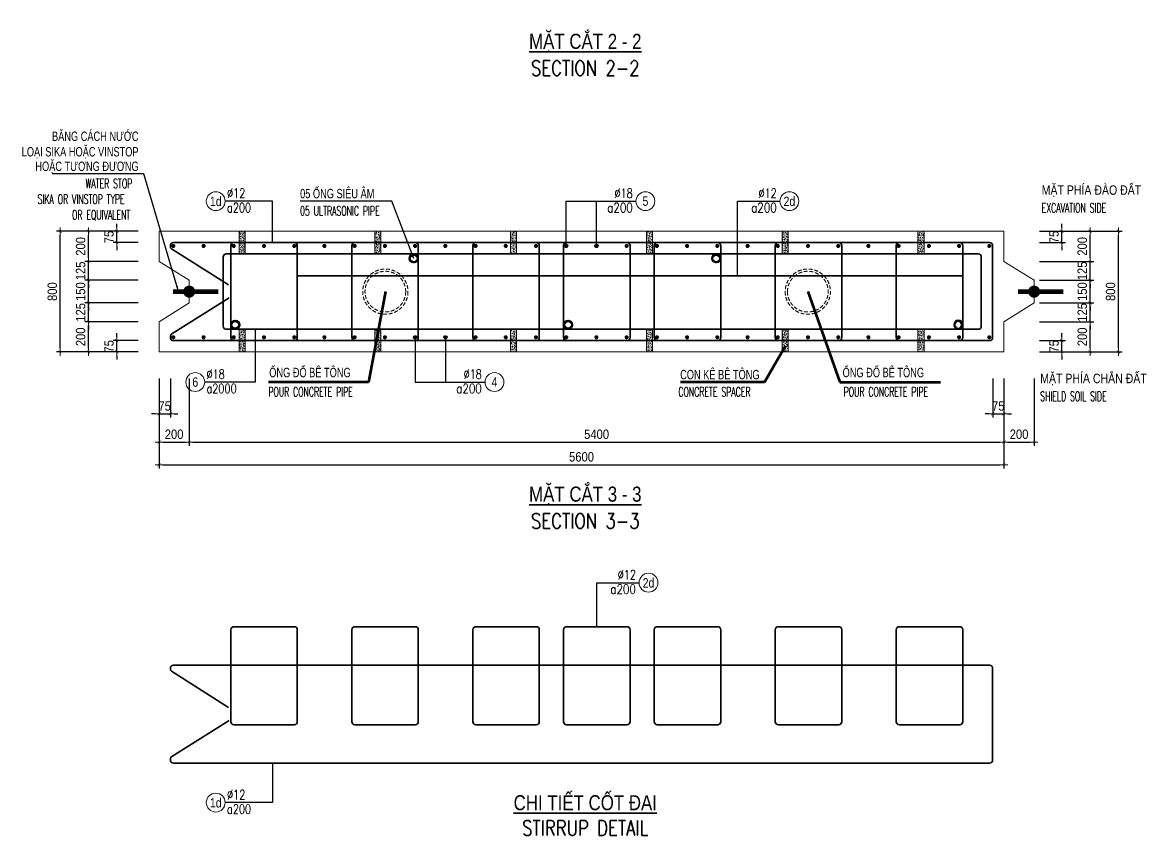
# Model space of a CAD drawing. Header units: millimetres. Extents: x -642477 to 1168880, y -27982 to 330379.
# Drawn here: x 135522 to 157871, y 68601 to 84780 of the extents above; entities that cross this region are included whole.
import ezdxf
from ezdxf.enums import TextEntityAlignment as Align

# ---------------------------------------------------------------- set-up
doc = ezdxf.new("R2010")
doc.units = ezdxf.units.MM
doc.linetypes.add('HIDDEN', pattern=[0.375, 0.25, -0.125])
doc.linetypes.add('HIDDEN2', pattern=[4.7625, 3.175, -1.5875])
doc.layers.get('0').update_dxf_attribs({"lineweight": 20})
doc.layers.get('Defpoints').update_dxf_attribs({"color": 151, "lineweight": 9})
for name, color, linetype, lineweight in [('NDC_S_BEAM', 3, 'HIDDEN2', 20), ('NDC_S_BREAK-LINE', 1, 'Continuous', 15), ('NDC_S_DIAPHGRAM WALL', 3, 'Continuous', 20), ('NDC_S_DIM', 1, 'Continuous', 15), ('NDC_S_ENG TITLE', 3, 'Continuous', 20), ('NDC_S_HATCH MATERIAL', 8, 'Continuous', 13), ('NDC_S_LEADER', 1, 'Continuous', 15), ('NDC_S_LEVEL TEXT', 7, 'Continuous', 20), ('NDC_S_REBAR', 4, 'Continuous', 35), ('NDC_S_VN TEXT', 7, 'Continuous', 20), ('NDC_S_VN TITLE', 6, 'Continuous', 35)]:
    doc.layers.add(name, color=color, linetype=linetype, lineweight=lineweight)
doc.layers.add('NDC_S_REBAR DES.', color=2, linetype='Continuous')
doc.styles.add('ARIAL', font='arial.ttf', dxfattribs={"width": 0.8})
doc.styles.add('NDC_ARIAL', font='arial.ttf', dxfattribs={"width": 0.85})
doc.styles.add('NDC_DIM', font='', dxfattribs={"width": 0.75})
doc.styles.add('NDC_EN TXT', font='romans.shx', dxfattribs={"width": 0.8})
doc.styles.get('NDC_DIM').set_extended_font_data('Dotum')
doc.dimstyles.new('A1-NDC-1-25 (x3)', dxfattribs={"dimscale": 75, "dimtxt": 2.5, "dimasz": 1, "dimexe": 1, "dimexo": 0, "dimgap": 0.8, "dimtad": 1, "dimdec": 0, "dimlfac": 0.333333, "dimdsep": 46, "dimtxsty": 'NDC_ARIAL', "dimblk": 'DIMMARK', "dimcen": 49999.938995, "dimdle": 1.5, "dimclrd": 1, "dimclre": 1, "dimclrt": 3, "dimadec": 0, "dimazin": 0, "dimtfac": 1, "dimtdec": 0, "dimtix": 1, "dimtmove": 2, "dimatfit": 3, "dimfxl": 1, "dimarcsym": 0})
doc.dimstyles.new('NDC_dim_25', dxfattribs={"dimscale": 25, "dimtxt": 2.2, "dimasz": 1.5, "dimexe": 1.5, "dimexo": 2.5, "dimgap": 1, "dimtad": 1, "dimdec": 0, "dimzin": 0, "dimdsep": 46, "dimtxsty": 'NDC_DIM', "dimblk": 'DIMMARK', "dimcen": 0.09, "dimdle": 1.2, "dimclrd": 1, "dimclre": 1, "dimclrt": 3, "dimadec": 0, "dimazin": 0, "dimtfac": 1, "dimtdec": 0, "dimtix": 1, "dimtofl": 0, "dimtmove": 0, "dimatfit": 3, "dimfxl": 6, "dimfxlon": 1, "dimtolj": 1, "dimtzin": 0, "dimarcsym": 0})

# ---------------------------------------------------------------- blocks, each defined once
blk = doc.blocks.new('TV_001')
at = {"layer": 'NDC_S_DIAPHGRAM WALL', "ltscale": 0.01}
for p, q in [((21086.6, 15963.3), (21044.1, 15767.9)), ((21044.1, 15767.9), (20822.1, 15688.3)), ((20822.1, 15688.3), (20790.3, 15541.7)), ((20790.3, 15541.7), (20959.2, 15377)), ((20959.2, 15377), (20916.7, 15181.6)), ((20916.7, 15181.6), (26388.8, 13991.9))]:
    blk.add_line(p, q, dxfattribs=at)
for points in [[(26558.8, 14773.6), (21086.6, 15963.3)], [(26558.8, 14773.6), (26516.3, 14578.2), (26294.3, 14498.5), (26262.4, 14352), (26431.3, 14187.3), (26388.8, 13991.9)]]:
    blk.add_lwpolyline(points, dxfattribs=at)
at = {"layer": 'NDC_S_DIAPHGRAM WALL', "ltscale": 50, "const_width": 30}
for points in [[(20911.1, 15592.2), (20618, 15655.9)], [(26383.3, 14402.4), (26090.1, 14466.2)]]:
    blk.add_lwpolyline(points, dxfattribs=at)
at = {"layer": 'NDC_S_DIAPHGRAM WALL', "ltscale": 50, "const_width": 40}
for points in [[(20825.8, 15610.7, -1), (20786.7, 15619.2, -1)], [(26297.9, 14421, -1), (26258.8, 14429.5, -1)]]:
    blk.add_lwpolyline(points, format="xyb", close=True, dxfattribs=at)
blk = doc.blocks.new('DIMMARK')
at = {"layer": 'NDC_S_DIM', "color": 1}
blk.add_line((-1.5, 0), (1, 0), dxfattribs=at)
at = {"layer": 'NDC_S_DIM', "color": 2, "const_width": 0.1}
blk.add_lwpolyline([(-0.42, -0.42), (0.42, 0.42)], dxfattribs=at)
blk = doc.blocks.new('Ong sieu am')
at = {"layer": 'NDC_S_HATCH MATERIAL'}
h = blk.add_hatch(dxfattribs=at)
h.set_pattern_fill('ANSI31', color=256, scale=20)
h.set_pattern_definition([(45, (0, 0), (-1.76776695, 1.76776695), [])])
h.paths.add_polyline_path([(-7119.3, 51158.9, 1), (-7179.3, 51158.9, 1)])
h.paths.add_polyline_path([(-7171.3, 51158.9, -1), (-7127.3, 51158.9, -1)], flags=16)
at = {"layer": 'NDC_S_REBAR DES.'}
for radius in [30, 22]:
    blk.add_circle((-7149.3, 51158.9), radius, dxfattribs=at)
blk = doc.blocks.new('ong do BT')
at = {"layer": 'NDC_S_HATCH MATERIAL', "linetype": 'HIDDEN', "ltscale": 100}
for radius in [150, 135]:
    blk.add_circle((-6323.7, 51237.8), radius, dxfattribs=at)
blk = doc.blocks.new('con ke BT')
at = {"layer": 'NDC_S_HATCH MATERIAL'}
h = blk.add_hatch(dxfattribs=at)
h.set_pattern_fill('AR-CONC', color=256, scale=2)
h.set_pattern_definition([(50, (0, 0), (14.3452037, -1.2550427), [1.5, -16.5]), (355, (0, 0), (-2.7750267, 15.0438427), [1.2, -13.2]), (100.451444, (1.195, -0.105), (11.570177, 13.7888), [1.274804, -14.0228422]), (46.1842, (0, 4), (21.3448266, -3.3103856), [2.25, -24.75]), (96.635635, (1.779, 3.724), (18.693239, 19.482372), [1.912207, -21.034275]), (351.184164, (0, 4), (18.693239, 19.482372), [1.8, -19.8]), (21, (2, 3), (11.938141, -8.0523778), [1.5, -16.5]), (326, (2, 3), (4.8663066, 14.503001), [1.2, -13.2]), (71.451445, (2.995, 2.329), (16.8044475, 6.450623), [1.274804, -14.0228422]), (37.5, (0, 0), (0.2431971, 6.6578771), [0, -13.04, 0, -13.4, 0, -13.25]), (7.5, (0, 0), (5.2613907, 7.8882342), [0, -7.64, 0, -12.74, 0, -5.05]), (327.5, (-4.46, 0), (10.6764487, -0.45109743), [0, -5, 0, -15.6, 0, -20.7]), (317.5, (-6.46, 0), (11.6637234, 2.0020996), [0, -6.5, 0, -10.36, 0, -14.7])])
h.paths.add_polyline_path([(-7076.9, 51430.9), (-7116.9, 51430.9), (-7116.9, 51280.9), (-7076.9, 51280.9)])
at = {"layer": 'NDC_S_BREAK-LINE'}
blk.add_lwpolyline([(-7116.9, 51430.9), (-7116.9, 51280.9), (-7076.9, 51280.9), (-7076.9, 51430.9)], close=True, dxfattribs=at)
blk = doc.blocks.new('*U2187')
at = {"layer": 'NDC_S_LEADER', "xscale": 3, "yscale": 3, "zscale": 3}
blk.add_blockref('con ke BT', (21291, -154068), dxfattribs=at)
blk = doc.blocks.new('*U2188')
at = {"layer": 'NDC_S_DIM', "color": 0, "linetype": 'ByBlock', "lineweight": -2, "transparency": 16777216}
for p in [(0, 0), (2700, 0), (5400, 0), (8100, 0), (10800, 0), (13500, 0)]:
    blk.add_blockref('*U2187', p, dxfattribs=at)
blk = doc.blocks.new('*U2189')
at = {"layer": 'NDC_S_LEADER', "xscale": 3, "yscale": 3, "zscale": 3}
blk.add_blockref('con ke BT', (21291, -154068), dxfattribs=at)
blk = doc.blocks.new('*U2190')
at = {"layer": 'NDC_S_DIM', "color": 0, "linetype": 'ByBlock', "lineweight": -2, "transparency": 16777216}
for p in [(0, 0), (2700, 0), (5400, 0), (8100, 0), (10800, 0), (13500, 0)]:
    blk.add_blockref('*U2189', p, dxfattribs=at)
blk = doc.blocks.new('*U367')
blk.add_circle((-2.5, 0), 2.5)
at = {"layer": 'NDC_S_VN TEXT', "color": 3, "style": 'NDC_EN TXT', "width": 0.75}
for tag, p in [('DK1', (0.5, 0.85)), ('KC1', (0.5, -2.97))]:
    blk.add_attdef(tag, p, '', height=2.5, dxfattribs=at)
at = {"layer": 'NDC_S_VN TEXT', "color": 7, "style": 'ARIAL', "width": 0.8}
blk.add_attdef('SH2', text='', height=2.5, dxfattribs=at).set_placement((-2.5, 0), align=Align.MIDDLE)
blk = doc.blocks.new('*U366')
blk.add_circle((2.5, 0), 2.5)
at = {"layer": 'NDC_S_VN TEXT', "color": 3, "style": 'NDC_EN TXT'}
for tag, width, p in [('DK2', 0.75, (-0.85, 0.85)), ('KC2', 0.8, (-0.85, -2.97))]:
    blk.add_attdef(tag, text='', height=2.5, dxfattribs=dict(at, width=width)).set_placement(p, align=Align.RIGHT)
at = {"layer": 'NDC_S_VN TEXT', "color": 7, "style": 'ARIAL', "width": 0.8}
blk.add_attdef('SH3', text='', height=2.5, dxfattribs=at).set_placement((2.5, 0), align=Align.MIDDLE)
blk = doc.blocks.new('kata_block_THEP')
at = {"layer": 'NDC_S_REBAR', "color": 0}
for p, q in [((-0.5, 0), (0.5, 0)), ((-0.35, 0.35), (0.35, -0.35)), ((0.35, 0.35), (-0.35, -0.35)), ((0, 0.5), (0, -0.5))]:
    blk.add_line(p, q, dxfattribs=at)
at = {"layer": 'NDC_S_REBAR', "color": 0, "const_width": 0.0833}
blk.add_lwpolyline([(-0.5, 0, 1), (0.5, 0, 1), (-0.5, 0, 1)], format="xyb", dxfattribs=at)
blk = doc.blocks.new('*U2180')
at = {"layer": 'NDC_S_REBAR', "ltscale": 80, "xscale": 72, "yscale": 72, "zscale": 72}
blk.add_blockref('kata_block_THEP', (0, 0), dxfattribs=at)
blk = doc.blocks.new('*U2181')
at = {"layer": 'NDC_S_LEVEL TEXT', "color": 0, "linetype": 'ByBlock', "lineweight": -2, "transparency": 16777216}
for p in [(0, 0), (600.9, 0), (1201.8, 0), (1802.7, 0), (2403.6, 0), (3004.5, 0), (3605.4, 0), (4206.3, 0), (4807.2, 0), (5408.1, 0), (6009, 0), (6609.9, 0), (7210.8, 0), (7811.7, 0), (8412.6, 0), (9013.5, 0), (9614.4, 0), (10215.3, 0), (10816.2, 0), (11417.1, 0), (12018, 0), (12618.9, 0), (13219.8, 0), (13820.7, 0), (14421.6, 0), (15022.5, 0), (15623.4, 0), (16224.3, 0)]:
    blk.add_blockref('*U2180', p, dxfattribs=at)
blk = doc.blocks.new('*U2182')
at = {"layer": 'NDC_S_REBAR', "ltscale": 80, "xscale": 72, "yscale": 72, "zscale": 72}
blk.add_blockref('kata_block_THEP', (0, 0), dxfattribs=at)
blk = doc.blocks.new('*U2183')
at = {"layer": 'NDC_S_LEVEL TEXT', "color": 0, "linetype": 'ByBlock', "lineweight": -2, "transparency": 16777216}
for p in [(0, 0), (600.9, 0), (1201.8, 0), (1802.7, 0), (2403.6, 0), (3004.5, 0), (3605.4, 0), (4206.3, 0), (4807.2, 0), (5408.1, 0), (6009, 0), (6609.9, 0), (7210.8, 0), (7811.7, 0), (8412.6, 0), (9013.5, 0), (9614.4, 0), (10215.3, 0), (10816.2, 0), (11417.1, 0), (12018, 0), (12618.9, 0), (13219.8, 0), (13820.7, 0), (14421.6, 0), (15022.5, 0), (15623.4, 0), (16224.3, 0)]:
    blk.add_blockref('*U2182', p, dxfattribs=at)
blk = doc.blocks.new('*D2239')
at = {"layer": 'Defpoints', "color": 0, "ltscale": 100, "transparency": 16777216}
for p in [(136834, 78824), (137823, 78824), (137823, 78224)]:
    blk.add_point(p, dxfattribs=at)
at = {"layer": 'NDC_S_DIM', "color": 1, "lineweight": -2, "ltscale": 100, "transparency": 16777216}
for p, q in [((137823, 78824), (136759, 78824)), ((136834, 78299), (136834, 78749)), ((137823, 78224), (136759, 78224))]:
    blk.add_line(p, q, dxfattribs=at)
at = {"layer": 'NDC_S_DIM', "color": 1, "lineweight": -2, "ltscale": 100, "transparency": 16777216, "xscale": 75, "yscale": 75, "zscale": 75}
for p, rotation in [((136834, 78824), 90), ((136834, 78224), 270)]:
    blk.add_blockref('DIMMARK', p, dxfattribs=dict(at, rotation=rotation))
at = {"layer": 'NDC_S_DIM', "color": 3, "ltscale": 100, "transparency": 16777216, "insert": (136678, 78524), "char_height": 187.5, "attachment_point": 5, "rotation": 90, "style": 'NDC_ARIAL'}
blk.add_mtext('200', dxfattribs=at)
blk = doc.blocks.new('*D2240')
at = {"layer": 'Defpoints', "color": 0, "ltscale": 100, "transparency": 16777216}
for p in [(136834, 79199), (137823, 79199), (137823, 78824)]:
    blk.add_point(p, dxfattribs=at)
at = {"layer": 'NDC_S_DIM', "color": 1, "lineweight": -2, "ltscale": 100, "transparency": 16777216}
for p, q in [((136834, 79274), (136834, 79349)), ((137823, 79199), (136759, 79199)), ((136834, 78824), (136834, 79199)), ((137823, 78824), (136759, 78824)), ((136834, 78749), (136834, 78674))]:
    blk.add_line(p, q, dxfattribs=at)
at = {"layer": 'NDC_S_DIM', "color": 1, "lineweight": -2, "ltscale": 100, "transparency": 16777216, "xscale": 75, "yscale": 75, "zscale": 75}
for p, rotation in [((136834, 79199), 270), ((136834, 78824), 90)]:
    blk.add_blockref('DIMMARK', p, dxfattribs=dict(at, rotation=rotation))
at = {"layer": 'NDC_S_DIM', "color": 3, "ltscale": 100, "transparency": 16777216, "insert": (136678, 79011), "char_height": 187.5, "attachment_point": 5, "rotation": 90, "style": 'NDC_ARIAL'}
blk.add_mtext('125', dxfattribs=at)
blk = doc.blocks.new('*D2241')
at = {"layer": 'Defpoints', "color": 0, "ltscale": 100, "transparency": 16777216}
for p in [(136834, 79649), (137823, 79649), (137823, 79199)]:
    blk.add_point(p, dxfattribs=at)
at = {"layer": 'NDC_S_DIM', "color": 1, "lineweight": -2, "ltscale": 100, "transparency": 16777216}
for p, q in [((136834, 79724), (136834, 79799)), ((137823, 79649), (136759, 79649)), ((136834, 79199), (136834, 79649)), ((137823, 79199), (136759, 79199)), ((136834, 79124), (136834, 79049))]:
    blk.add_line(p, q, dxfattribs=at)
at = {"layer": 'NDC_S_DIM', "color": 1, "lineweight": -2, "ltscale": 100, "transparency": 16777216, "xscale": 75, "yscale": 75, "zscale": 75}
for p, rotation in [((136834, 79649), 270), ((136834, 79199), 90)]:
    blk.add_blockref('DIMMARK', p, dxfattribs=dict(at, rotation=rotation))
at = {"layer": 'NDC_S_DIM', "color": 3, "ltscale": 100, "transparency": 16777216, "insert": (136678, 79424), "char_height": 187.5, "attachment_point": 5, "rotation": 90, "style": 'NDC_ARIAL'}
blk.add_mtext('150', dxfattribs=at)
blk = doc.blocks.new('*D2242')
at = {"layer": 'Defpoints', "color": 0, "ltscale": 100, "transparency": 16777216}
for p in [(136834, 80024), (137823, 80024), (137823, 79649)]:
    blk.add_point(p, dxfattribs=at)
at = {"layer": 'NDC_S_DIM', "color": 1, "lineweight": -2, "ltscale": 100, "transparency": 16777216}
for p, q in [((137823, 80024), (136759, 80024)), ((136834, 80099), (136834, 80174)), ((136834, 79649), (136834, 80024)), ((137823, 79649), (136759, 79649)), ((136834, 79574), (136834, 79499))]:
    blk.add_line(p, q, dxfattribs=at)
at = {"layer": 'NDC_S_DIM', "color": 1, "lineweight": -2, "ltscale": 100, "transparency": 16777216, "xscale": 75, "yscale": 75, "zscale": 75}
for p, rotation in [((136834, 80024), 270), ((136834, 79649), 90)]:
    blk.add_blockref('DIMMARK', p, dxfattribs=dict(at, rotation=rotation))
at = {"layer": 'NDC_S_DIM', "color": 3, "ltscale": 100, "transparency": 16777216, "insert": (136678, 79836), "char_height": 187.5, "attachment_point": 5, "rotation": 90, "style": 'NDC_ARIAL'}
blk.add_mtext('125', dxfattribs=at)
blk = doc.blocks.new('*D2243')
at = {"layer": 'Defpoints', "color": 0, "ltscale": 100, "transparency": 16777216}
for p in [(136834, 80624), (137823, 80624), (137823, 80024)]:
    blk.add_point(p, dxfattribs=at)
at = {"layer": 'NDC_S_DIM', "color": 1, "lineweight": -2, "ltscale": 100, "transparency": 16777216}
for p, q in [((137823, 80624), (136759, 80624)), ((136834, 80099), (136834, 80549)), ((137823, 80024), (136759, 80024))]:
    blk.add_line(p, q, dxfattribs=at)
at = {"layer": 'NDC_S_DIM', "color": 1, "lineweight": -2, "ltscale": 100, "transparency": 16777216, "xscale": 75, "yscale": 75, "zscale": 75}
for p, rotation in [((136834, 80624), 90), ((136834, 80024), 270)]:
    blk.add_blockref('DIMMARK', p, dxfattribs=dict(at, rotation=rotation))
at = {"layer": 'NDC_S_DIM', "color": 3, "ltscale": 100, "transparency": 16777216, "insert": (136678, 80324), "char_height": 187.5, "attachment_point": 5, "rotation": 90, "style": 'NDC_ARIAL'}
blk.add_mtext('200', dxfattribs=at)
blk = doc.blocks.new('*D2244')
at = {"layer": 'Defpoints', "color": 0, "ltscale": 100, "transparency": 16777216}
for p in [(136272, 80624), (137823, 80624), (137823, 78224)]:
    blk.add_point(p, dxfattribs=at)
at = {"layer": 'NDC_S_DIM', "color": 1, "lineweight": -2, "ltscale": 100, "transparency": 16777216}
for p, q in [((137823, 80624), (136197, 80624)), ((136272, 78299), (136272, 80549)), ((137823, 78224), (136197, 78224))]:
    blk.add_line(p, q, dxfattribs=at)
at = {"layer": 'NDC_S_DIM', "color": 1, "lineweight": -2, "ltscale": 100, "transparency": 16777216, "xscale": 75, "yscale": 75, "zscale": 75}
for p, rotation in [((136272, 80624), 90), ((136272, 78224), 270)]:
    blk.add_blockref('DIMMARK', p, dxfattribs=dict(at, rotation=rotation))
at = {"layer": 'NDC_S_DIM', "color": 3, "ltscale": 100, "transparency": 16777216, "insert": (136116, 79424), "char_height": 187.5, "attachment_point": 5, "rotation": 90, "style": 'NDC_ARIAL'}
blk.add_mtext('800', dxfattribs=at)
blk = doc.blocks.new('*D2245')
at = {"layer": 'Defpoints', "color": 0, "ltscale": 100, "transparency": 16777216}
for p in [(137397, 78449), (137823, 78449), (137823, 78224)]:
    blk.add_point(p, dxfattribs=at)
at = {"layer": 'NDC_S_DIM', "color": 1, "lineweight": -2, "ltscale": 100, "transparency": 16777216}
for p, q in [((137823, 78449), (137322, 78449)), ((137397, 78524), (137397, 78599)), ((137397, 78224), (137397, 78449)), ((137823, 78224), (137322, 78224)), ((137397, 78149), (137397, 78074))]:
    blk.add_line(p, q, dxfattribs=at)
at = {"layer": 'NDC_S_DIM', "color": 1, "lineweight": -2, "ltscale": 100, "transparency": 16777216, "xscale": 75, "yscale": 75, "zscale": 75}
for p, rotation in [((137397, 78449), 270), ((137397, 78224), 90)]:
    blk.add_blockref('DIMMARK', p, dxfattribs=dict(at, rotation=rotation))
at = {"layer": 'NDC_S_DIM', "color": 3, "ltscale": 100, "transparency": 16777216, "insert": (137241, 78336), "char_height": 187.5, "attachment_point": 5, "rotation": 90, "style": 'NDC_ARIAL'}
blk.add_mtext('75', dxfattribs=at)
blk = doc.blocks.new('*D2246')
at = {"layer": 'Defpoints', "color": 0, "ltscale": 100, "transparency": 16777216}
for p in [(137397, 80624), (137823, 80624), (137823, 80399)]:
    blk.add_point(p, dxfattribs=at)
at = {"layer": 'NDC_S_DIM', "color": 1, "lineweight": -2, "ltscale": 100, "transparency": 16777216}
for p, q in [((137397, 80699), (137397, 80774)), ((137823, 80624), (137322, 80624)), ((137397, 80399), (137397, 80624)), ((137823, 80399), (137322, 80399)), ((137397, 80324), (137397, 80249))]:
    blk.add_line(p, q, dxfattribs=at)
at = {"layer": 'NDC_S_DIM', "color": 1, "lineweight": -2, "ltscale": 100, "transparency": 16777216, "xscale": 75, "yscale": 75, "zscale": 75}
for p, rotation in [((137397, 80624), 270), ((137397, 80399), 90)]:
    blk.add_blockref('DIMMARK', p, dxfattribs=dict(at, rotation=rotation))
at = {"layer": 'NDC_S_DIM', "color": 3, "ltscale": 100, "transparency": 16777216, "insert": (137241, 80511), "char_height": 187.5, "attachment_point": 5, "rotation": 90, "style": 'NDC_ARIAL'}
blk.add_mtext('75', dxfattribs=at)
blk = doc.blocks.new('*D2247')
at = {"layer": 'Defpoints', "color": 0, "ltscale": 100, "transparency": 16777216}
for p in [(155742, 78824), (156750, 78824), (155742, 78224)]:
    blk.add_point(p, dxfattribs=at)
at = {"layer": 'NDC_S_DIM', "color": 1, "lineweight": -2, "ltscale": 100, "transparency": 16777216}
for p, q in [((155742, 78824), (156825, 78824)), ((156750, 78299), (156750, 78749)), ((155742, 78224), (156825, 78224))]:
    blk.add_line(p, q, dxfattribs=at)
at = {"layer": 'NDC_S_DIM', "color": 1, "lineweight": -2, "ltscale": 100, "transparency": 16777216, "xscale": 75, "yscale": 75, "zscale": 75}
for p, rotation in [((156750, 78824), 90), ((156750, 78224), 270)]:
    blk.add_blockref('DIMMARK', p, dxfattribs=dict(at, rotation=rotation))
at = {"layer": 'NDC_S_DIM', "color": 3, "ltscale": 100, "transparency": 16777216, "insert": (156594, 78524), "char_height": 187.5, "attachment_point": 5, "rotation": 90, "style": 'NDC_ARIAL'}
blk.add_mtext('200', dxfattribs=at)
blk = doc.blocks.new('*D2248')
at = {"layer": 'Defpoints', "color": 0, "ltscale": 100, "transparency": 16777216}
for p in [(155742, 79199), (156750, 79199), (155742, 78824)]:
    blk.add_point(p, dxfattribs=at)
at = {"layer": 'NDC_S_DIM', "color": 1, "lineweight": -2, "ltscale": 100, "transparency": 16777216}
for p, q in [((156750, 79274), (156750, 79349)), ((155742, 79199), (156825, 79199)), ((156750, 78824), (156750, 79199)), ((155742, 78824), (156825, 78824)), ((156750, 78749), (156750, 78674))]:
    blk.add_line(p, q, dxfattribs=at)
at = {"layer": 'NDC_S_DIM', "color": 1, "lineweight": -2, "ltscale": 100, "transparency": 16777216, "xscale": 75, "yscale": 75, "zscale": 75}
for p, rotation in [((156750, 79199), 270), ((156750, 78824), 90)]:
    blk.add_blockref('DIMMARK', p, dxfattribs=dict(at, rotation=rotation))
at = {"layer": 'NDC_S_DIM', "color": 3, "ltscale": 100, "transparency": 16777216, "insert": (156594, 79011), "char_height": 187.5, "attachment_point": 5, "rotation": 90, "style": 'NDC_ARIAL'}
blk.add_mtext('125', dxfattribs=at)
blk = doc.blocks.new('*D2249')
at = {"layer": 'Defpoints', "color": 0, "ltscale": 100, "transparency": 16777216}
for p in [(155742, 79649), (156750, 79649), (155742, 79199)]:
    blk.add_point(p, dxfattribs=at)
at = {"layer": 'NDC_S_DIM', "color": 1, "lineweight": -2, "ltscale": 100, "transparency": 16777216}
for p, q in [((156750, 79724), (156750, 79799)), ((155742, 79649), (156825, 79649)), ((156750, 79199), (156750, 79649)), ((155742, 79199), (156825, 79199)), ((156750, 79124), (156750, 79049))]:
    blk.add_line(p, q, dxfattribs=at)
at = {"layer": 'NDC_S_DIM', "color": 1, "lineweight": -2, "ltscale": 100, "transparency": 16777216, "xscale": 75, "yscale": 75, "zscale": 75}
for p, rotation in [((156750, 79649), 270), ((156750, 79199), 90)]:
    blk.add_blockref('DIMMARK', p, dxfattribs=dict(at, rotation=rotation))
at = {"layer": 'NDC_S_DIM', "color": 3, "ltscale": 100, "transparency": 16777216, "insert": (156594, 79424), "char_height": 187.5, "attachment_point": 5, "rotation": 90, "style": 'NDC_ARIAL'}
blk.add_mtext('150', dxfattribs=at)
blk = doc.blocks.new('*D2250')
at = {"layer": 'Defpoints', "color": 0, "ltscale": 100, "transparency": 16777216}
for p in [(155742, 80024), (156750, 80024), (155742, 79649)]:
    blk.add_point(p, dxfattribs=at)
at = {"layer": 'NDC_S_DIM', "color": 1, "lineweight": -2, "ltscale": 100, "transparency": 16777216}
for p, q in [((155742, 80024), (156825, 80024)), ((156750, 80099), (156750, 80174)), ((156750, 79649), (156750, 80024)), ((155742, 79649), (156825, 79649)), ((156750, 79574), (156750, 79499))]:
    blk.add_line(p, q, dxfattribs=at)
at = {"layer": 'NDC_S_DIM', "color": 1, "lineweight": -2, "ltscale": 100, "transparency": 16777216, "xscale": 75, "yscale": 75, "zscale": 75}
for p, rotation in [((156750, 80024), 270), ((156750, 79649), 90)]:
    blk.add_blockref('DIMMARK', p, dxfattribs=dict(at, rotation=rotation))
at = {"layer": 'NDC_S_DIM', "color": 3, "ltscale": 100, "transparency": 16777216, "insert": (156594, 79836), "char_height": 187.5, "attachment_point": 5, "rotation": 90, "style": 'NDC_ARIAL'}
blk.add_mtext('125', dxfattribs=at)
blk = doc.blocks.new('*D2251')
at = {"layer": 'Defpoints', "color": 0, "ltscale": 100, "transparency": 16777216}
for p in [(155742, 80624), (156750, 80624), (155742, 80024)]:
    blk.add_point(p, dxfattribs=at)
at = {"layer": 'NDC_S_DIM', "color": 1, "lineweight": -2, "ltscale": 100, "transparency": 16777216}
for p, q in [((155742, 80624), (156825, 80624)), ((156750, 80099), (156750, 80549)), ((155742, 80024), (156825, 80024))]:
    blk.add_line(p, q, dxfattribs=at)
at = {"layer": 'NDC_S_DIM', "color": 1, "lineweight": -2, "ltscale": 100, "transparency": 16777216, "xscale": 75, "yscale": 75, "zscale": 75}
for p, rotation in [((156750, 80624), 90), ((156750, 80024), 270)]:
    blk.add_blockref('DIMMARK', p, dxfattribs=dict(at, rotation=rotation))
at = {"layer": 'NDC_S_DIM', "color": 3, "ltscale": 100, "transparency": 16777216, "insert": (156594, 80324), "char_height": 187.5, "attachment_point": 5, "rotation": 90, "style": 'NDC_ARIAL'}
blk.add_mtext('200', dxfattribs=at)
blk = doc.blocks.new('*D2252')
at = {"layer": 'Defpoints', "color": 0, "ltscale": 100, "transparency": 16777216}
for p in [(155742, 80624), (157313, 80624), (155742, 78224)]:
    blk.add_point(p, dxfattribs=at)
at = {"layer": 'NDC_S_DIM', "color": 1, "lineweight": -2, "ltscale": 100, "transparency": 16777216}
for p, q in [((155742, 80624), (157388, 80624)), ((157313, 78299), (157313, 80549)), ((155742, 78224), (157388, 78224))]:
    blk.add_line(p, q, dxfattribs=at)
at = {"layer": 'NDC_S_DIM', "color": 1, "lineweight": -2, "ltscale": 100, "transparency": 16777216, "xscale": 75, "yscale": 75, "zscale": 75}
for p, rotation in [((157313, 80624), 90), ((157313, 78224), 270)]:
    blk.add_blockref('DIMMARK', p, dxfattribs=dict(at, rotation=rotation))
at = {"layer": 'NDC_S_DIM', "color": 3, "ltscale": 100, "transparency": 16777216, "insert": (157157, 79424), "char_height": 187.5, "attachment_point": 5, "rotation": 90, "style": 'NDC_ARIAL'}
blk.add_mtext('800', dxfattribs=at)
blk = doc.blocks.new('*D2253')
at = {"layer": 'Defpoints', "color": 0, "ltscale": 100, "transparency": 16777216}
for p in [(155742, 78449), (156188, 78449), (155742, 78224)]:
    blk.add_point(p, dxfattribs=at)
at = {"layer": 'NDC_S_DIM', "color": 1, "lineweight": -2, "ltscale": 100, "transparency": 16777216}
for p, q in [((155742, 78449), (156263, 78449)), ((156188, 78524), (156188, 78599)), ((156188, 78224), (156188, 78449)), ((155742, 78224), (156263, 78224)), ((156188, 78149), (156188, 78074))]:
    blk.add_line(p, q, dxfattribs=at)
at = {"layer": 'NDC_S_DIM', "color": 1, "lineweight": -2, "ltscale": 100, "transparency": 16777216, "xscale": 75, "yscale": 75, "zscale": 75}
for p, rotation in [((156188, 78449), 270), ((156188, 78224), 90)]:
    blk.add_blockref('DIMMARK', p, dxfattribs=dict(at, rotation=rotation))
at = {"layer": 'NDC_S_DIM', "color": 3, "ltscale": 100, "transparency": 16777216, "insert": (156032, 78336), "char_height": 187.5, "attachment_point": 5, "rotation": 90, "style": 'NDC_ARIAL'}
blk.add_mtext('75', dxfattribs=at)
blk = doc.blocks.new('*D2254')
at = {"layer": 'Defpoints', "color": 0, "ltscale": 100, "transparency": 16777216}
for p in [(155742, 80624), (156188, 80624), (155742, 80399)]:
    blk.add_point(p, dxfattribs=at)
at = {"layer": 'NDC_S_DIM', "color": 1, "lineweight": -2, "ltscale": 100, "transparency": 16777216}
for p, q in [((156188, 80699), (156188, 80774)), ((155742, 80624), (156263, 80624)), ((156188, 80399), (156188, 80624)), ((155742, 80399), (156263, 80399)), ((156188, 80324), (156188, 80249))]:
    blk.add_line(p, q, dxfattribs=at)
at = {"layer": 'NDC_S_DIM', "color": 1, "lineweight": -2, "ltscale": 100, "transparency": 16777216, "xscale": 75, "yscale": 75, "zscale": 75}
for p, rotation in [((156188, 80624), 270), ((156188, 80399), 90)]:
    blk.add_blockref('DIMMARK', p, dxfattribs=dict(at, rotation=rotation))
at = {"layer": 'NDC_S_DIM', "color": 3, "ltscale": 100, "transparency": 16777216, "insert": (156032, 80511), "char_height": 187.5, "attachment_point": 5, "rotation": 90, "style": 'NDC_ARIAL'}
blk.add_mtext('75', dxfattribs=at)
blk = doc.blocks.new('*D2255')
at = {"layer": 'Defpoints', "color": 0, "ltscale": 100, "transparency": 16777216}
for p in [(138237, 77694), (138462, 77694), (138462, 76992)]:
    blk.add_point(p, dxfattribs=at)
at = {"layer": 'NDC_S_DIM', "color": 1, "lineweight": -2, "ltscale": 100, "transparency": 16777216}
for p, q in [((138237, 77694), (138237, 76917)), ((138462, 77694), (138462, 76917)), ((138162, 76992), (138087, 76992)), ((138237, 76992), (138462, 76992)), ((138537, 76992), (138612, 76992))]:
    blk.add_line(p, q, dxfattribs=at)
at = {"layer": 'NDC_S_DIM', "color": 1, "lineweight": -2, "ltscale": 100, "transparency": 16777216, "xscale": 75, "yscale": 75, "zscale": 75}
blk.add_blockref('DIMMARK', (138237, 76992), dxfattribs=at)
at = {"layer": 'NDC_S_DIM', "color": 1, "lineweight": -2, "ltscale": 100, "transparency": 16777216, "xscale": 75, "yscale": 75, "zscale": 75, "rotation": 180}
blk.add_blockref('DIMMARK', (138462, 76992), dxfattribs=at)
at = {"layer": 'NDC_S_DIM', "color": 3, "ltscale": 100, "transparency": 16777216, "insert": (138349, 77147), "char_height": 187.5, "attachment_point": 5, "style": 'NDC_ARIAL'}
blk.add_mtext('75', dxfattribs=at)
blk = doc.blocks.new('*D2256')
at = {"layer": 'Defpoints', "color": 0, "ltscale": 100, "transparency": 16777216}
for p in [(154812, 77694), (155037, 77694), (155037, 76992)]:
    blk.add_point(p, dxfattribs=at)
at = {"layer": 'NDC_S_DIM', "color": 1, "lineweight": -2, "ltscale": 100, "transparency": 16777216}
for p, q in [((154812, 77694), (154812, 76917)), ((155037, 77694), (155037, 76917)), ((154737, 76992), (154662, 76992)), ((154812, 76992), (155037, 76992)), ((155112, 76992), (155187, 76992))]:
    blk.add_line(p, q, dxfattribs=at)
at = {"layer": 'NDC_S_DIM', "color": 1, "lineweight": -2, "ltscale": 100, "transparency": 16777216, "xscale": 75, "yscale": 75, "zscale": 75}
blk.add_blockref('DIMMARK', (154812, 76992), dxfattribs=at)
at = {"layer": 'NDC_S_DIM', "color": 1, "lineweight": -2, "ltscale": 100, "transparency": 16777216, "xscale": 75, "yscale": 75, "zscale": 75, "rotation": 180}
blk.add_blockref('DIMMARK', (155037, 76992), dxfattribs=at)
at = {"layer": 'NDC_S_DIM', "color": 3, "ltscale": 100, "transparency": 16777216, "insert": (154924, 77147), "char_height": 187.5, "attachment_point": 5, "style": 'NDC_ARIAL'}
blk.add_mtext('75', dxfattribs=at)
blk = doc.blocks.new('*D2257')
at = {"layer": 'Defpoints', "color": 0, "ltscale": 100, "transparency": 16777216}
for p in [(138237, 77694), (138837, 77694), (138837, 76429)]:
    blk.add_point(p, dxfattribs=at)
at = {"layer": 'NDC_S_DIM', "color": 1, "lineweight": -2, "ltscale": 100, "transparency": 16777216}
for p, q in [((138237, 77694), (138237, 76354)), ((138837, 77694), (138837, 76354)), ((138312, 76429), (138762, 76429))]:
    blk.add_line(p, q, dxfattribs=at)
at = {"layer": 'NDC_S_DIM', "color": 1, "lineweight": -2, "ltscale": 100, "transparency": 16777216, "xscale": 75, "yscale": 75, "zscale": 75, "rotation": 180}
blk.add_blockref('DIMMARK', (138237, 76429), dxfattribs=at)
at = {"layer": 'NDC_S_DIM', "color": 1, "lineweight": -2, "ltscale": 100, "transparency": 16777216, "xscale": 75, "yscale": 75, "zscale": 75}
blk.add_blockref('DIMMARK', (138837, 76429), dxfattribs=at)
at = {"layer": 'NDC_S_DIM', "color": 3, "ltscale": 100, "transparency": 16777216, "insert": (138537, 76585), "char_height": 187.5, "attachment_point": 5, "style": 'NDC_ARIAL'}
blk.add_mtext('200', dxfattribs=at)
blk = doc.blocks.new('*D2258')
at = {"layer": 'Defpoints', "color": 0, "ltscale": 100, "transparency": 16777216}
for p in [(138837, 77694), (155037, 77694), (155037, 76429)]:
    blk.add_point(p, dxfattribs=at)
at = {"layer": 'NDC_S_DIM', "color": 1, "lineweight": -2, "ltscale": 100, "transparency": 16777216}
for p, q in [((138837, 77694), (138837, 76354)), ((155037, 77694), (155037, 76354)), ((138912, 76429), (154962, 76429))]:
    blk.add_line(p, q, dxfattribs=at)
at = {"layer": 'NDC_S_DIM', "color": 1, "lineweight": -2, "ltscale": 100, "transparency": 16777216, "xscale": 75, "yscale": 75, "zscale": 75, "rotation": 180}
blk.add_blockref('DIMMARK', (138837, 76429), dxfattribs=at)
at = {"layer": 'NDC_S_DIM', "color": 1, "lineweight": -2, "ltscale": 100, "transparency": 16777216, "xscale": 75, "yscale": 75, "zscale": 75}
blk.add_blockref('DIMMARK', (155037, 76429), dxfattribs=at)
at = {"layer": 'NDC_S_DIM', "color": 3, "ltscale": 100, "transparency": 16777216, "insert": (146937, 76585), "char_height": 187.5, "attachment_point": 5, "style": 'NDC_ARIAL'}
blk.add_mtext('5400', dxfattribs=at)
blk = doc.blocks.new('*D2259')
at = {"layer": 'Defpoints', "color": 0, "ltscale": 100, "transparency": 16777216}
for p in [(155037, 77694), (155637, 77694), (155637, 76429)]:
    blk.add_point(p, dxfattribs=at)
at = {"layer": 'NDC_S_DIM', "color": 1, "lineweight": -2, "ltscale": 100, "transparency": 16777216}
for p, q in [((155037, 77694), (155037, 76354)), ((155637, 77694), (155637, 76354)), ((155112, 76429), (155562, 76429))]:
    blk.add_line(p, q, dxfattribs=at)
at = {"layer": 'NDC_S_DIM', "color": 1, "lineweight": -2, "ltscale": 100, "transparency": 16777216, "xscale": 75, "yscale": 75, "zscale": 75, "rotation": 180}
blk.add_blockref('DIMMARK', (155037, 76429), dxfattribs=at)
at = {"layer": 'NDC_S_DIM', "color": 1, "lineweight": -2, "ltscale": 100, "transparency": 16777216, "xscale": 75, "yscale": 75, "zscale": 75}
blk.add_blockref('DIMMARK', (155637, 76429), dxfattribs=at)
at = {"layer": 'NDC_S_DIM', "color": 3, "ltscale": 100, "transparency": 16777216, "insert": (155337, 76585), "char_height": 187.5, "attachment_point": 5, "style": 'NDC_ARIAL'}
blk.add_mtext('200', dxfattribs=at)
blk = doc.blocks.new('*D2260')
at = {"layer": 'Defpoints', "color": 0, "ltscale": 100, "transparency": 16777216}
for p in [(138237, 77694), (155037, 77694), (155037, 75979)]:
    blk.add_point(p, dxfattribs=at)
at = {"layer": 'NDC_S_DIM', "color": 1, "lineweight": -2, "ltscale": 100, "transparency": 16777216}
for p, q in [((138237, 77694), (138237, 75904)), ((155037, 77694), (155037, 75904)), ((138312, 75979), (154962, 75979))]:
    blk.add_line(p, q, dxfattribs=at)
at = {"layer": 'NDC_S_DIM', "color": 1, "lineweight": -2, "ltscale": 100, "transparency": 16777216, "xscale": 75, "yscale": 75, "zscale": 75, "rotation": 180}
blk.add_blockref('DIMMARK', (138237, 75979), dxfattribs=at)
at = {"layer": 'NDC_S_DIM', "color": 1, "lineweight": -2, "ltscale": 100, "transparency": 16777216, "xscale": 75, "yscale": 75, "zscale": 75}
blk.add_blockref('DIMMARK', (155037, 75979), dxfattribs=at)
at = {"layer": 'NDC_S_DIM', "color": 3, "ltscale": 100, "transparency": 16777216, "insert": (146637, 76135), "char_height": 187.5, "attachment_point": 5, "style": 'NDC_ARIAL'}
blk.add_mtext('5600', dxfattribs=at)

msp = doc.modelspace()

# ---------------------------------------------------------------- linework, layer by layer
at = {"layer": 'NDC_S_REBAR'}
for points in [[(139632.2, 79298.2), (138489.8, 78581.3, 0.2585925), (138461.6, 78530.4), (138461.6, 78508.9, 0.4142136), (138521.6, 78448.9), (154751.6, 78448.9, 0.4142136), (154811.6, 78508.9), (154811.6, 80338.9, 0.4142136), (154751.6, 80398.9), (138521.6, 80398.9, 0.4142136), (138461.6, 80338.9), (138461.6, 80323.1, 0.2239077), (138483.4, 80276.8), (139621, 79555.9)], [(139632.2, 70890.8), (138489.8, 70173.9, 0.2585925), (138461.6, 70123), (138461.6, 70101.5, 0.4142136), (138521.6, 70041.5), (154751.6, 70041.5, 0.4142136), (154811.6, 70101.5), (154811.6, 71931.5, 0.4142136), (154751.6, 71991.5), (138521.6, 71991.5, 0.4142136), (138461.6, 71931.5), (138461.6, 71915.7, 0.2239077), (138483.4, 71869.4), (139621, 71148.5)]]:
    msp.add_lwpolyline(points, format="xyb", dxfattribs=at)
for points in [[(139723.5, 80398.9), (140924.8, 80398.9, -0.4142136), (140984.8, 80338.9), (140984.8, 78508.9, -0.4142136), (140924.8, 78448.9), (139723.5, 78448.9, -0.4142136), (139663.5, 78508.9), (139663.5, 80338.9, -0.4142136)], [(142129.5, 80398.9), (143330.8, 80398.9, -0.4142136), (143390.8, 80338.9), (143390.8, 78508.9, -0.4142136), (143330.8, 78448.9), (142129.5, 78448.9, -0.4142136), (142069.5, 78508.9), (142069.5, 80338.9, -0.4142136)], [(144535.5, 80398.9), (145736.8, 80398.9, -0.4142136), (145796.8, 80338.9), (145796.8, 78508.9, -0.4142136), (145736.8, 78448.9), (144535.5, 78448.9, -0.4142136), (144475.5, 78508.9), (144475.5, 80338.9, -0.4142136)], [(146340, 80398.9), (147541.3, 80398.9, -0.4142136), (147601.3, 80338.9), (147601.3, 78508.9, -0.4142136), (147541.3, 78448.9), (146340, 78448.9, -0.4142136), (146280, 78508.9), (146280, 80338.9, -0.4142136)], [(148144.5, 80398.9), (149345.8, 80398.9, -0.4142136), (149405.8, 80338.9), (149405.8, 78508.9, -0.4142136), (149345.8, 78448.9), (148144.5, 78448.9, -0.4142136), (148084.5, 78508.9), (148084.5, 80338.9, -0.4142136)], [(150550.5, 80398.9), (151751.8, 80398.9, -0.4142136), (151811.8, 80338.9), (151811.8, 78508.9, -0.4142136), (151751.8, 78448.9), (150550.5, 78448.9, -0.4142136), (150490.5, 78508.9), (150490.5, 80338.9, -0.4142136)], [(152956.5, 80398.9), (154157.8, 80398.9, -0.4142136), (154217.8, 80338.9), (154217.8, 78508.9, -0.4142136), (154157.8, 78448.9), (152956.5, 78448.9, -0.4142136), (152896.5, 78508.9), (152896.5, 80338.9, -0.4142136)], [(139571.6, 80173.9), (154526.6, 80173.9, -0.4142136), (154586.6, 80113.9), (154586.6, 78733.9, -0.4142136), (154526.6, 78673.9), (139571.6, 78673.9, -0.4142136), (139511.6, 78733.9), (139511.6, 80113.9, -0.4142136)], [(139723.5, 72755.2), (140924.8, 72755.2, -0.4142136), (140984.8, 72695.2), (140984.8, 70865.2, -0.4142136), (140924.8, 70805.2), (139723.5, 70805.2, -0.4142136), (139663.5, 70865.2), (139663.5, 72695.2, -0.4142136)], [(142129.5, 72755.2), (143330.8, 72755.2, -0.4142136), (143390.8, 72695.2), (143390.8, 70865.2, -0.4142136), (143330.8, 70805.2), (142129.5, 70805.2, -0.4142136), (142069.5, 70865.2), (142069.5, 72695.2, -0.4142136)], [(144535.5, 72755.2), (145736.8, 72755.2, -0.4142136), (145796.8, 72695.2), (145796.8, 70865.2, -0.4142136), (145736.8, 70805.2), (144535.5, 70805.2, -0.4142136), (144475.5, 70865.2), (144475.5, 72695.2, -0.4142136)], [(146340, 72755.2), (147541.3, 72755.2, -0.4142136), (147601.3, 72695.2), (147601.3, 70865.2, -0.4142136), (147541.3, 70805.2), (146340, 70805.2, -0.4142136), (146280, 70865.2), (146280, 72695.2, -0.4142136)], [(148144.5, 72755.2), (149345.8, 72755.2, -0.4142136), (149405.8, 72695.2), (149405.8, 70865.2, -0.4142136), (149345.8, 70805.2), (148144.5, 70805.2, -0.4142136), (148084.5, 70865.2), (148084.5, 72695.2, -0.4142136)], [(150550.5, 72755.2), (151751.8, 72755.2, -0.4142136), (151811.8, 72695.2), (151811.8, 70865.2, -0.4142136), (151751.8, 70805.2), (150550.5, 70805.2, -0.4142136), (150490.5, 70865.2), (150490.5, 72695.2, -0.4142136)], [(152956.5, 72755.2), (154157.8, 72755.2, -0.4142136), (154217.8, 72695.2), (154217.8, 70865.2, -0.4142136), (154157.8, 70805.2), (152956.5, 70805.2, -0.4142136), (152896.5, 70865.2), (152896.5, 72695.2, -0.4142136)]]:
    msp.add_lwpolyline(points, format="xyb", close=True, dxfattribs=at)

# ---------------------------------------------------------------- block references
at = {"layer": 'NDC_S_BEAM', "xscale": -3, "yscale": 3, "zscale": 3, "rotation": 347.733965496706}
for p in [(206678.1, 29397.3), (206678.1, 20387.4)]:
    msp.add_blockref('TV_001', p, dxfattribs=at)
at = {"layer": 'NDC_S_DIM', "ltscale": 80, "xscale": 75, "yscale": 75, "zscale": 75}
for name, p, values in [('*U367', (139552, 81223.9), {'SH2': '1d', 'DK1': '%%c12', 'KC1': 'a200'}), ('*U366', (147720.1, 81223.9), {'SH3': '5', 'DK2': '%%C18', 'KC2': 'a200'}), ('*U366', (150582.9, 81223.9), {'SH3': '2d', 'DK2': '%%c12', 'KC2': 'a200'}), ('*U367', (139144.6, 77623.9), {'SH2': '6', 'DK1': '%%C18', 'KC1': 'a2000'}), ('*U366', (144718.3, 77623.9), {'SH3': '4', 'DK2': '%%C18', 'KC2': 'a200'}), ('*U366', (147782.3, 73632.2), {'SH3': '2d', 'DK2': '%%c12', 'KC2': 'a200'}), ('*U367', (139552, 69256.3), {'SH2': '1d', 'DK1': '%%c12', 'KC1': 'a200'})]:
    msp.add_blockref(name, p, dxfattribs=at).add_auto_attribs(values)
at = {"layer": 'NDC_S_DIM'}
for name, p in [('*U2188', (139886.6, 80398.9)), ('*U2190', (139886.6, 78448.9))]:
    msp.add_blockref(name, p, dxfattribs=at)
at = {"layer": 'NDC_S_LEADER', "yscale": 3, "zscale": 3}
for name, p, xscale in [('Ong sieu am', (164748.7, -73392.7), 3), ('Ong sieu am', (170763.7, -73392.7), 3), ('ong do BT', (161707.8, -74289.6), 3), ('ong do BT', (132165.4, -74289.6), -3), ('Ong sieu am', (161201.4, -74712.7), 3), ('Ong sieu am', (167817.9, -74712.7), 3)]:
    msp.add_blockref(name, p, dxfattribs=dict(at, xscale=xscale))
at = {"layer": 'NDC_S_LEADER', "xscale": -3, "yscale": 3, "zscale": 3, "rotation": 180}
msp.add_blockref('Ong sieu am', (175575.7, 232240.4), dxfattribs=at)
at = {"layer": 'NDC_S_LEVEL TEXT'}
msp.add_blockref('*U2183', (138521.1, 80332.9), dxfattribs=at)
at = {"layer": 'NDC_S_LEVEL TEXT', "extrusion": (0, 0, -1), "zscale": -1, "rotation": 180}
msp.add_blockref('*U2181', (-138521.1, 78514.9), dxfattribs=at)

# ---------------------------------------------------------------- texts
at = {"layer": 'NDC_S_ENG TITLE', "style": 'NDC_EN TXT', "width": 0.8}
for s, p in [('SECTION 2-2', (146712, 83870.1)), ('SECTION 3-3', (146712, 74860.2)), ('STIRRUP DETAIL', (146712, 68750.8))]:
    msp.add_text(s, height=300, dxfattribs=at).set_placement(p, align=Align.MIDDLE)
at = {"layer": 'NDC_S_ENG TITLE', "style": 'NDC_EN TXT', "width": 0.6}
for s, p in [('WATER STOP', (136775.4, 81573.5)), ('SIKA OR VINSTOP TYPE', (135821.8, 81264.9)), ('EXCAVATION SIDE', (155786.3, 81089.5)), ('OR EQUIVALENT', (136507.5, 80951.4)), ('05 ULTRASONIC PIPE', (141041.9, 81030.2)), ('POUR CONCRETE PIPE', (140411, 77430.2)), ('CONCRETE SPACER', (148564.4, 77430.2)), ('POUR CONCRETE PIPE', (151849.7, 77430.2)), ('SHIELD SOIL SIDE', (155757.2, 77341))]:
    msp.add_text(s, height=187.5, dxfattribs=at).set_placement(p, align=Align.MIDDLE_LEFT)
at = {"layer": 'NDC_S_LEVEL TEXT', "style": 'NDC_ARIAL'}
for s, width, p in [('BĂNG CÁCH NƯỚC', 0.7, (136109.4, 82515.6)), ('LOẠI SIKA HOẶC VINSTOP', 0.7, (135506.7, 82207)), ('HOẶC TƯƠNG ĐƯƠNG', 0.7, (135778.3, 81917.6)), ('MẶT PHÍA ĐÀO ĐẤT', 0.8, (155786.3, 81444.2)), ('05 ỐNG SIÊU ÂM', 0.7, (141041.9, 81374.4)), ('ỐNG ĐỔ BÊ TÔNG', 0.7, (140427.8, 77814.3)), ('CON KÊ BÊ TÔNG', 0.7, (148598.3, 77773)), ('ỐNG ĐỔ BÊ TÔNG', 0.7, (151828.2, 77814.3)), ('MẶT PHÍA CHẮN ĐẤT', 0.8, (155757.2, 77695.7))]:
    msp.add_text(s, height=187.5, dxfattribs=dict(at, width=width)).set_placement(p, align=Align.MIDDLE_LEFT)
at = {"layer": 'NDC_S_VN TITLE', "style": 'NDC_ARIAL', "width": 0.8}
for s, p in [('%%UMẶT CẮT 2 - 2', (146712, 84416.6)), ('%%UMẶT CẮT 3 - 3', (146712, 75406.8)), ('%%UCHI TIẾT CỐT ĐAI', (146712, 69297.3))]:
    msp.add_text(s, height=300, dxfattribs=at).set_placement(p, align=Align.MIDDLE)

# ---------------------------------------------------------------- dimensions: what is measured, and where the dimension line sits
at = {"layer": 'NDC_S_DIM', "ltscale": 100}
for base, p1, p2, picture, middle in [((136271.5, 80623.9), (137823, 78223.9), (137823, 80623.9), '*D2244', (136115.8, 79423.9)), ((136834, 80623.9), (137823, 80023.9), (137823, 80623.9), '*D2243', (136678.3, 80323.9)), ((137396.5, 80623.9), (137823, 80398.9), (137823, 80623.9), '*D2246', (137241.2, 80511.4)), ((156187.5, 80623.9), (155742.3, 80398.9), (155742.3, 80623.9), '*D2254', (156032.2, 80511.4)), ((156750, 80623.9), (155742.3, 80023.9), (155742.3, 80623.9), '*D2251', (156594.3, 80323.9)), ((157312.5, 80623.9), (155742.3, 78223.9), (155742.3, 80623.9), '*D2252', (157156.8, 79423.9)), ((136834, 80023.9), (137823, 79648.9), (137823, 80023.9), '*D2242', (136678.3, 79836.4)), ((156750, 80023.9), (155742.3, 79648.9), (155742.3, 80023.9), '*D2250', (156594.3, 79836.4)), ((136834, 79648.9), (137823, 79198.9), (137823, 79648.9), '*D2241', (136678.3, 79423.9)), ((156750, 79648.9), (155742.3, 79198.9), (155742.3, 79648.9), '*D2249', (156594.3, 79423.9)), ((136834, 79198.9), (137823, 78823.9), (137823, 79198.9), '*D2240', (136678.3, 79011.4)), ((156750, 79198.9), (155742.3, 78823.9), (155742.3, 79198.9), '*D2248', (156594.3, 79011.4)), ((136834, 78823.9), (137823, 78223.9), (137823, 78823.9), '*D2239', (136678.3, 78523.9)), ((156750, 78823.9), (155742.3, 78223.9), (155742.3, 78823.9), '*D2247', (156594.3, 78523.9)), ((137396.5, 78448.9), (137823, 78223.9), (137823, 78448.9), '*D2245', (137241.2, 78336.4)), ((156187.5, 78448.9), (155742.3, 78223.9), (155742.3, 78448.9), '*D2253', (156032.2, 78336.4))]:
    dim = msp.add_linear_dim(base=base, p1=p1, p2=p2, angle=90, dimstyle='A1-NDC-1-25 (x3)', dxfattribs=at)
    dim.commit()
    dim.dimension.update_dxf_attribs({"geometry": picture, "text_midpoint": middle})
for base, p1, p2, picture, middle in [((138461.6, 76991.7), (138236.6, 77694.3), (138461.6, 77694.3), '*D2255', (138349.1, 77147)), ((138836.6, 76429.2), (138236.6, 77694.3), (138836.6, 77694.3), '*D2257', (138536.6, 76584.9)), ((155036.6, 75979.2), (138236.6, 77694.3), (155036.6, 77694.3), '*D2260', (146636.6, 76134.9)), ((155036.6, 76429.2), (138836.6, 77694.3), (155036.6, 77694.3), '*D2258', (146936.6, 76584.9)), ((155036.6, 76991.7), (154811.6, 77694.3), (155036.6, 77694.3), '*D2256', (154924.1, 77147)), ((155636.6, 76429.2), (155036.6, 77694.3), (155636.6, 77694.3), '*D2259', (155336.6, 76584.9))]:
    dim = msp.add_linear_dim(base=base, p1=p1, p2=p2, dimstyle='A1-NDC-1-25 (x3)', dxfattribs=at)
    dim.commit()
    dim.dimension.update_dxf_attribs({"geometry": picture, "text_midpoint": middle})

# ---------------------------------------------------------------- leaders
at = {"layer": 'NDC_S_LEADER'}
for points, override in [([(138624, 79423.9), (137932.7, 81767.2), (136110.3, 81767.2)], {"dimasz": 4.5}), ([(140493.2, 80398.9), (140493.2, 81223.9), (139552, 81223.9)], {"dimldrblk": 'ArchTick'}), ([(143300.8, 80083.9), (142865.2, 81223.9), (141042.8, 81223.9)], {"dimasz": 4.5}), ([(146332.8, 80332.9), (146332.8, 81223.9), (147419.5, 81223.9)], {"dimasz": 2.5, "dimldrblk": 'DotBlank'}), ([(146933.7, 80332.9), (146933.7, 81223.9), (147720.1, 81223.9)], {"dimasz": 2.5, "dimldrblk": 'DotBlank'}), ([(149741.2, 79738.1), (149741.2, 81223.9), (150582.9, 81223.9)], {"dimldrblk": 'ArchTick'}), ([(140984.8, 79738.1), (154209, 79738.1)], {"dimldrblk": 'ArchTick'}), ([(154217.8, 79738.1), (140988.1, 79738.1)], {"dimldrblk": 'ArchTick'}), ([(143390.8, 79738.1), (154209, 79738.1)], {"dimldrblk": 'ArchTick'}), ([(145796.8, 79738.1), (154209, 79738.1)], {"dimldrblk": 'ArchTick'}), ([(147596.9, 79738.1), (154209, 79738.1)], {"dimldrblk": 'ArchTick'}), ([(149405.8, 79738.1), (154209, 79738.1)], {"dimldrblk": 'ArchTick'}), ([(151807.4, 79738.1), (154209, 79738.1)], {"dimldrblk": 'ArchTick'}), ([(142736.6, 79423.9), (142402, 77623.9), (140412, 77623.9)], {"dimasz": 4.5, "dimlwd": 65533}), ([(151136.6, 79423.9), (151771.9, 77623.9), (153773.3, 77623.9)], {"dimasz": 4.5, "dimlwd": 65533}), ([(140150.5, 78673.9), (140150.5, 77623.9), (139144.6, 77623.9)], {"dimldrblk": 'ArchTick'}), ([(143328.3, 78514.9), (143328.3, 77623.9), (144718.3, 77623.9)], {"dimasz": 2.5, "dimldrblk": 'DotBlank'}), ([(143931.9, 78514.9), (143931.9, 77623.9), (144718.3, 77623.9)], {"dimasz": 2.5, "dimldrblk": 'DotBlank'}), ([(150691.8, 78344.7), (150275.8, 77623.9), (148603.8, 77623.9)], {"dimasz": 4.5, "dimlwd": 65533}), ([(146940.7, 72755.2), (146940.7, 73632.2), (147782.3, 73632.2)], {"dimldrblk": 'ArchTick'}), ([(140493.2, 70041.5), (140493.2, 69256.3), (139552, 69256.3)], {"dimldrblk": 'ArchTick'})]:
    msp.add_leader(points, dimstyle='NDC_dim_25', override=override, dxfattribs=at)

doc.saveas('drawing.dxf')
